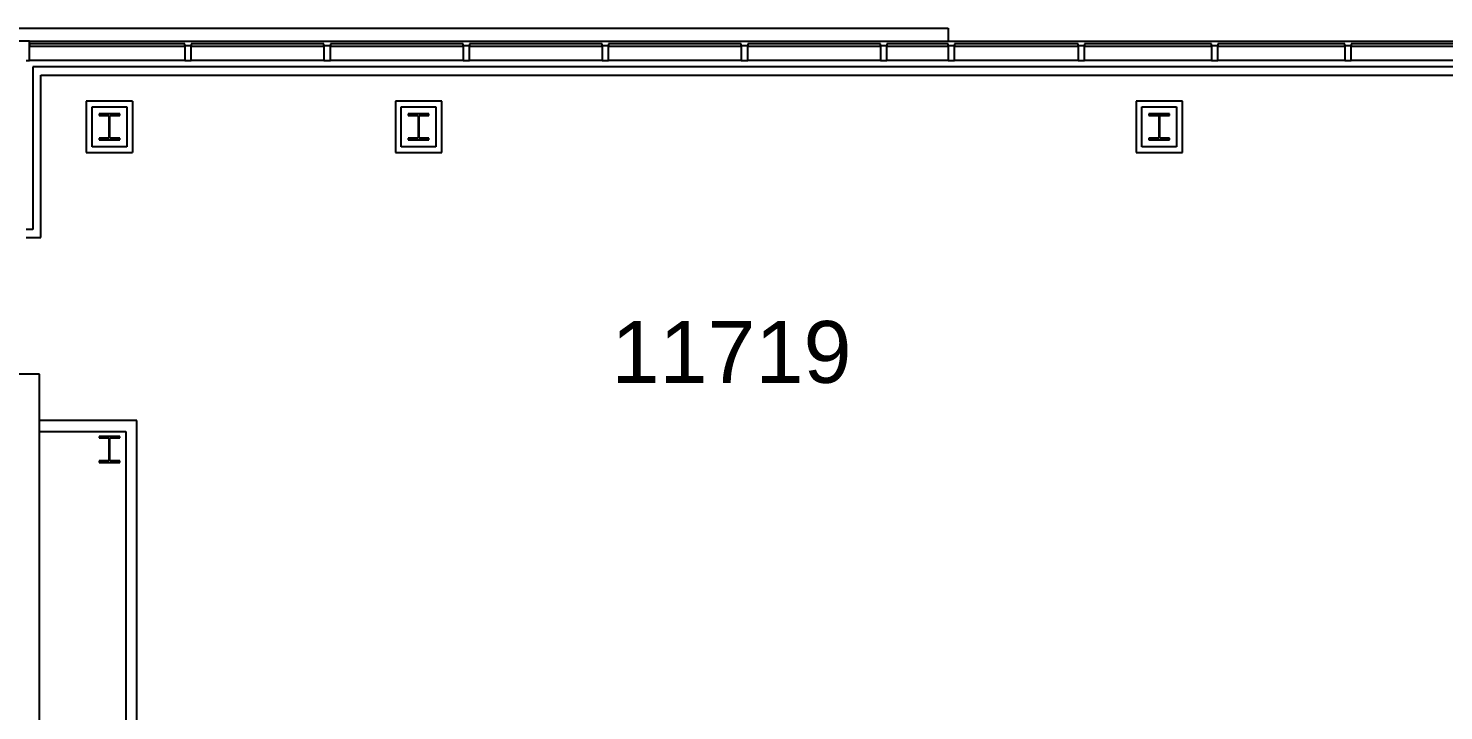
# Model space of a CAD drawing. Header units: inches. Extents: x -60 to 5673, y -29 to 4299.
# Drawn here: x 1679 to 2229, y 3992 to 4257 of the extents above; entities that cross this region are included whole.
import ezdxf

# ---------------------------------------------------------------- set-up
doc = ezdxf.new("R2010")
doc.units = ezdxf.units.IN
doc.header["$LTSCALE"] = 96
doc.header["$MEASUREMENT"] = 0
for name, color, linetype in [('A-ANNO-ROOM', 4, 'Continuous'), ('A-COLS', 5, 'Continuous'), ('A-GLAZ', 2, 'Continuous'), ('A-WALL-FULL', 6, 'Continuous')]:
    doc.layers.add(name, color=color, linetype=linetype)
doc.layers.add('AE-113$0$A-WALL-PATT', color=2, linetype='Continuous', lineweight=9)
doc.styles.add('ARIAL', font='arial.ttf')
pattern_1 = [(0, (0, 0), (30.72, 7.68), [1.267, -21.773, 1.267, -21.773, -122.88]), (0, (0, 0), (30.72, 7.68), [-46.08, 1.267, -44.813, 1.267, -21.773, -53.76]), (0, (0, 0), (30.72, 7.68), [-115.2, 1.267, -14.093, 1.267, -37.133]), (120, (11.52, 3.84), (-22.011075, 22.7643), [1.267, -21.773, 1.267, -21.773, -122.88]), (120, (11.52, 3.84), (-22.011075, 22.7643), [-46.08, 1.267, -44.813, 1.267, -21.773, -53.76]), (120, (11.52, 3.84), (-22.011075, 22.7643), [-115.2, 1.267, -14.093, 1.267, -37.133]), (240, (15.36, 19.2), (-8.708925, -30.4443), [1.267, -21.773, 1.267, -21.773, -122.88]), (240, (15.36, 19.2), (-8.708925, -30.4443), [-46.08, 1.267, -44.813, 1.267, -21.773, -53.76]), (240, (15.36, 19.2), (-8.708925, -30.4443), [-115.2, 1.267, -14.093, 1.267, -37.133])]
pattern_2 = [(45, (0, 0), (-9.503515, 9.503515), []), (45, (0, 14.4), (-9.503515, 9.503515), [])]

msp = doc.modelspace()

# ---------------------------------------------------------------- hatches: boundary and pattern name
at = {"layer": 'A-COLS'}
h = msp.add_hatch(dxfattribs=at)
h.set_pattern_fill('FP_3', color=256, style=0, pattern_type=2)
h.set_pattern_definition(pattern_2)
h.paths.add_polyline_path([(1706.82, 4214.03), (1714.84, 4214.03), (1714.84, 4214.65), (1711, 4214.65), (1711, 4223.51), (1714.84, 4223.51), (1714.84, 4224.13), (1706.82, 4224.13), (1706.82, 4223.51), (1710.65, 4223.51), (1710.65, 4214.65), (1706.82, 4214.65)], flags=0)
h = msp.add_hatch(dxfattribs=at)
h.set_pattern_fill('FP_3', color=256, style=0, pattern_type=2)
h.set_pattern_definition(pattern_2)
h.paths.add_polyline_path([(1826.82, 4214.03), (1834.84, 4214.03), (1834.84, 4214.65), (1831, 4214.65), (1831, 4223.51), (1834.84, 4223.51), (1834.84, 4224.13), (1826.82, 4224.13), (1826.82, 4223.51), (1830.65, 4223.51), (1830.65, 4214.65), (1826.82, 4214.65)], flags=0)
h = msp.add_hatch(dxfattribs=at)
h.set_pattern_fill('FP_3', color=256, style=0, pattern_type=2)
h.set_pattern_definition(pattern_2)
h.paths.add_polyline_path([(2114.32, 4214.03), (2122.34, 4214.03), (2122.32, 4214.65), (2118.5, 4214.65), (2118.5, 4223.51), (2122.34, 4223.51), (2122.34, 4224.13), (2114.32, 4224.13), (2114.32, 4223.51), (2118.15, 4223.51), (2118.15, 4214.65), (2114.32, 4214.65)], flags=0)
h = msp.add_hatch(dxfattribs=at)
h.set_pattern_fill('FP_3', color=256, style=0, pattern_type=2)
h.set_pattern_definition(pattern_2)
h.paths.add_polyline_path([(1714.84, 4088.83), (1714.84, 4089.45), (1711, 4089.45), (1711, 4098.31), (1714.84, 4098.31), (1714.84, 4098.93), (1706.82, 4098.93), (1706.82, 4098.31), (1710.65, 4098.31), (1710.65, 4089.45), (1706.82, 4089.45), (1706.82, 4088.83)], flags=0)
at = {"layer": 'AE-113$0$A-WALL-PATT', "lineweight": 9}
h = msp.add_hatch(dxfattribs=at)
h.set_pattern_fill('FP_1', color=256, style=0, pattern_type=2)
h.set_pattern_definition(pattern_1)
h.paths.add_polyline_path([(1684.2, 4176.7), (1684.2, 4239.2), (1683.58, 4239.2), (1683.58, 4176.7)], flags=0)
h = msp.add_hatch(dxfattribs=at)
h.set_pattern_fill('FP_1', color=256, style=0, pattern_type=2)
h.set_pattern_definition(pattern_1)
h.paths.add_polyline_path([(1719.2, 4228.45), (1719.83, 4228.45), (1719.83, 4229.08), (1701.83, 4229.08), (1701.83, 4228.45), (1706.66, 4228.45)], flags=0)
h = msp.add_hatch(dxfattribs=at)
h.set_pattern_fill('FP_1', color=256, style=0, pattern_type=2)
h.set_pattern_definition(pattern_1)
h.paths.add_polyline_path([(1719.2, 4209.08), (1719.83, 4209.08), (1719.83, 4228.45), (1719.2, 4228.45), (1719.2, 4209.7)], flags=0)
h = msp.add_hatch(dxfattribs=at)
h.set_pattern_fill('FP_1', color=256, style=0, pattern_type=2)
h.set_pattern_definition(pattern_1)
h.paths.add_polyline_path([(1821.83, 4209.7), (1822.45, 4209.7), (1822.45, 4214.54), (1822.07, 4214.32), (1821.83, 4214.28), (1821.83, 4211.33)], flags=0)
h.paths.add_polyline_path([(1822.45, 4223.61), (1822.45, 4228.45), (1821.83, 4228.45), (1821.83, 4223.87), (1822.07, 4223.83)], flags=0)
h = msp.add_hatch(dxfattribs=at)
h.set_pattern_fill('FP_1', color=256, style=0, pattern_type=2)
h.set_pattern_definition(pattern_1)
h.paths.add_polyline_path([(2109.33, 4209.7), (2109.95, 4209.7), (2109.95, 4228.45), (2109.33, 4228.45), (2109.33, 4211.33)], flags=0)
h = msp.add_hatch(dxfattribs=at)
h.set_pattern_fill('FP_1', color=256, style=0, pattern_type=2)
h.set_pattern_definition(pattern_1)
h.paths.add_polyline_path([(2127.33, 4209.08), (2127.33, 4228.45), (2126.7, 4228.45), (2126.7, 4209.08)], flags=0)
h = msp.add_hatch(dxfattribs=at)
h.set_pattern_fill('FP_1', color=256, style=0, pattern_type=2)
h.set_pattern_definition(pattern_1)
h.paths.add_polyline_path([(1716.8, 4209.08), (1719.2, 4209.08), (1719.2, 4209.7), (1701.83, 4209.7), (1701.83, 4209.08), (1706.66, 4209.08)], flags=0)
h = msp.add_hatch(dxfattribs=at)
h.set_pattern_fill('FP_1', color=256, style=0, pattern_type=2)
h.set_pattern_definition(pattern_1)
h.paths.add_polyline_path([(1828.32, 4209.08), (1839.2, 4209.08), (1839.2, 4209.7), (1821.83, 4209.7), (1821.83, 4209.08)], flags=0)
h = msp.add_hatch(dxfattribs=at)
h.set_pattern_fill('FP_1', color=256, style=0, pattern_type=2)
h.set_pattern_definition(pattern_1)
h.paths.add_polyline_path([(2122.32, 4209.08), (2126.7, 4209.08), (2126.7, 4209.7), (2109.33, 4209.7), (2109.33, 4209.08), (2112.18, 4209.08)], flags=0)
h = msp.add_hatch(dxfattribs=at)
h.set_pattern_fill('FP_1', color=256, style=0, pattern_type=2)
h.set_pattern_definition(pattern_1)
h.paths.add_polyline_path([(1678.58, 4176.08), (1684.2, 4176.08), (1684.2, 4176.7), (1678.58, 4176.7)], flags=0)

# ---------------------------------------------------------------- linework, layer by layer
at = {"layer": 'A-COLS'}
for p, q in [((1714.84, 4224.13), (1706.82, 4224.13)), ((1706.82, 4224.13), (1706.82, 4223.51)), ((1706.82, 4223.51), (1710.65, 4223.51)), ((1710.65, 4223.51), (1710.65, 4214.65)), ((1711, 4214.65), (1711, 4223.51)), ((1711, 4223.51), (1714.84, 4223.51)), ((1714.84, 4223.51), (1714.84, 4224.13)), ((1834.84, 4224.13), (1826.82, 4224.13)), ((1826.82, 4224.13), (1826.82, 4223.51)), ((1826.82, 4223.51), (1830.65, 4223.51)), ((1830.65, 4223.51), (1830.65, 4214.65)), ((1831, 4214.65), (1831, 4223.51)), ((1831, 4223.51), (1834.84, 4223.51)), ((1834.84, 4223.51), (1834.84, 4224.13)), ((2122.34, 4224.13), (2114.32, 4224.13)), ((2114.32, 4224.13), (2114.32, 4223.51)), ((2114.32, 4223.51), (2118.15, 4223.51)), ((2118.15, 4223.51), (2118.15, 4214.65)), ((2118.5, 4214.65), (2118.5, 4223.51)), ((2118.5, 4223.51), (2122.34, 4223.51)), ((2122.34, 4223.51), (2122.34, 4224.13)), ((1710.65, 4214.65), (1706.82, 4214.65)), ((1706.82, 4214.65), (1706.82, 4214.03)), ((1706.82, 4214.03), (1714.84, 4214.03)), ((1714.84, 4214.65), (1711, 4214.65)), ((1714.84, 4214.03), (1714.84, 4214.65)), ((1830.65, 4214.65), (1826.82, 4214.65)), ((1826.82, 4214.65), (1826.82, 4214.03)), ((1826.82, 4214.03), (1834.84, 4214.03)), ((1834.84, 4214.65), (1831, 4214.65)), ((1834.84, 4214.03), (1834.84, 4214.65)), ((2118.15, 4214.65), (2114.32, 4214.65)), ((2114.32, 4214.65), (2114.32, 4214.03)), ((2114.32, 4214.03), (2122.34, 4214.03)), ((2122.34, 4214.65), (2118.5, 4214.65)), ((2122.34, 4214.03), (2122.34, 4214.65)), ((1714.84, 4098.93), (1706.82, 4098.93)), ((1706.82, 4098.93), (1706.82, 4098.31)), ((1714.84, 4098.31), (1714.84, 4098.93)), ((1706.82, 4098.31), (1710.65, 4098.31)), ((1710.65, 4098.31), (1710.65, 4089.45)), ((1711, 4089.45), (1711, 4098.31)), ((1711, 4098.31), (1714.84, 4098.31)), ((1710.65, 4089.45), (1706.82, 4089.45)), ((1706.82, 4089.45), (1706.82, 4088.83)), ((1706.82, 4088.83), (1714.84, 4088.83)), ((1714.84, 4089.45), (1711, 4089.45)), ((1714.84, 4088.83), (1714.84, 4089.45))]:
    msp.add_line(p, q, dxfattribs=at)
at = {"layer": 'A-GLAZ'}
for p, q in [((877.12, 4257.33), (2036.33, 4257.33)), ((1679.83, 4252.33), (1671.08, 4252.33)), ((1679.83, 4252.33), (2286.33, 4252.33)), ((1679.83, 4244.83), (1679.83, 4252.33)), ((2036.33, 4257.33), (2036.33, 4252.33)), ((1740.08, 4251.33), (1679.83, 4251.33)), ((1679.83, 4251.33), (1679.83, 4250.33)), ((1679.83, 4250.33), (1740.08, 4250.33)), ((1740.08, 4250.33), (1740.08, 4251.33)), ((1794.08, 4251.33), (1742.58, 4251.33)), ((1742.58, 4251.33), (1742.58, 4250.33)), ((1742.58, 4250.33), (1794.08, 4250.33)), ((1794.08, 4250.33), (1794.08, 4251.33)), ((1848.08, 4251.33), (1796.58, 4251.33)), ((1796.58, 4251.33), (1796.58, 4250.33)), ((1796.58, 4250.33), (1848.08, 4250.33)), ((1848.08, 4250.33), (1848.08, 4251.33)), ((1902.08, 4251.33), (1850.58, 4251.33)), ((1850.58, 4251.33), (1850.58, 4250.33)), ((1850.58, 4250.33), (1902.08, 4250.33)), ((1902.08, 4250.33), (1902.08, 4251.33)), ((1956.08, 4251.33), (1904.58, 4251.33)), ((1904.58, 4251.33), (1904.58, 4250.33)), ((1904.58, 4250.33), (1956.08, 4250.33)), ((1956.08, 4250.33), (1956.08, 4251.33)), ((2010.08, 4251.33), (1958.58, 4251.33)), ((1958.58, 4251.33), (1958.58, 4250.33)), ((1958.58, 4250.33), (2010.08, 4250.33)), ((2010.08, 4250.33), (2010.08, 4251.33)), ((2036.33, 4251.33), (2012.58, 4251.33)), ((2012.58, 4251.33), (2012.58, 4250.33)), ((2012.58, 4250.33), (2036.33, 4250.33)), ((2036.33, 4250.33), (2036.33, 4251.33)), ((2038.83, 4250.58), (2036.33, 4250.58)), ((2036.33, 4250.58), (2036.33, 4244.83)), ((2086.83, 4251.33), (2038.83, 4251.33)), ((2038.83, 4251.33), (2038.83, 4250.33)), ((2038.83, 4244.83), (2038.83, 4250.58)), ((2038.83, 4250.33), (2086.83, 4250.33)), ((2086.83, 4250.33), (2086.83, 4251.33)), ((2138.58, 4251.33), (2089.33, 4251.33)), ((2089.33, 4251.33), (2089.33, 4250.33)), ((2089.33, 4250.33), (2138.58, 4250.33)), ((2138.58, 4250.33), (2138.58, 4251.33)), ((2190.33, 4251.33), (2141.08, 4251.33)), ((2141.08, 4251.33), (2141.08, 4250.33)), ((2141.08, 4250.33), (2190.33, 4250.33)), ((2190.33, 4250.33), (2190.33, 4251.33)), ((2242.08, 4251.33), (2192.83, 4251.33)), ((2192.83, 4251.33), (2192.83, 4250.33)), ((2192.83, 4250.33), (2242.08, 4250.33)), ((1678.58, 4244.83), (1679.83, 4244.83)), ((1740.08, 4244.83), (1679.83, 4244.83)), ((1794.08, 4244.83), (1742.58, 4244.83)), ((1848.08, 4244.83), (1796.58, 4244.83)), ((1902.08, 4244.83), (1850.58, 4244.83)), ((1956.08, 4244.83), (1904.58, 4244.83)), ((2010.08, 4244.83), (1958.58, 4244.83)), ((2036.33, 4244.83), (2012.58, 4244.83)), ((2036.33, 4244.83), (2038.83, 4244.83)), ((2086.83, 4244.83), (2038.83, 4244.83)), ((2138.58, 4244.83), (2089.33, 4244.83)), ((2190.33, 4244.83), (2141.08, 4244.83)), ((2242.08, 4244.83), (2192.83, 4244.83))]:
    msp.add_line(p, q, dxfattribs=at)
at = {"layer": 'A-GLAZ', "extrusion": (0, 0, -1)}
for p, q in [((1742.58, 4250.58), (1740.08, 4250.58)), ((1740.08, 4250.58), (1740.08, 4244.83)), ((1742.58, 4244.83), (1742.58, 4250.58)), ((1796.58, 4250.58), (1794.08, 4250.58)), ((1794.08, 4250.58), (1794.08, 4244.83)), ((1796.58, 4244.83), (1796.58, 4250.58)), ((1850.58, 4250.58), (1848.08, 4250.58)), ((1848.08, 4250.58), (1848.08, 4244.83)), ((1850.58, 4244.83), (1850.58, 4250.58)), ((1904.58, 4250.58), (1902.08, 4250.58)), ((1902.08, 4250.58), (1902.08, 4244.83)), ((1904.58, 4244.83), (1904.58, 4250.58)), ((1958.58, 4250.58), (1956.08, 4250.58)), ((1956.08, 4250.58), (1956.08, 4244.83)), ((1958.58, 4244.83), (1958.58, 4250.58)), ((2012.58, 4250.58), (2010.08, 4250.58)), ((2010.08, 4250.58), (2010.08, 4244.83)), ((2012.58, 4244.83), (2012.58, 4250.58)), ((2089.33, 4250.58), (2086.83, 4250.58)), ((2086.83, 4250.58), (2086.83, 4244.83)), ((2089.33, 4244.83), (2089.33, 4250.58)), ((2141.08, 4250.58), (2138.58, 4250.58)), ((2138.58, 4250.58), (2138.58, 4244.83)), ((2141.08, 4244.83), (2141.08, 4250.58)), ((2192.83, 4250.58), (2190.33, 4250.58)), ((2190.33, 4250.58), (2190.33, 4244.83)), ((2192.83, 4244.83), (2192.83, 4250.58)), ((1740.08, 4244.83), (1742.58, 4244.83)), ((1794.08, 4244.83), (1796.58, 4244.83)), ((1848.08, 4244.83), (1850.58, 4244.83)), ((1902.08, 4244.83), (1904.58, 4244.83)), ((1956.08, 4244.83), (1958.58, 4244.83)), ((2010.08, 4244.83), (2012.58, 4244.83)), ((2086.83, 4244.83), (2089.33, 4244.83)), ((2138.58, 4244.83), (2141.08, 4244.83)), ((2190.33, 4244.83), (2192.83, 4244.83))]:
    msp.add_line(p, q, dxfattribs=at)
at = {"layer": 'A-WALL-FULL'}
for p, q in [((2285.33, 4242.33), (1681.08, 4242.33)), ((1681.08, 4242.33), (1681.08, 4179.2)), ((1684.2, 4239.2), (2282.2, 4239.2)), ((1684.2, 4176.08), (1684.2, 4239.2)), ((1719.83, 4229.08), (1701.83, 4229.08)), ((1701.83, 4229.08), (1701.83, 4209.08)), ((1704.08, 4226.83), (1717.58, 4226.83)), ((1704.08, 4211.33), (1704.08, 4226.83)), ((1717.58, 4226.83), (1717.58, 4211.33)), ((1719.83, 4229.08), (1719.83, 4209.08)), ((1839.83, 4229.08), (1821.83, 4229.08)), ((1821.83, 4229.08), (1821.83, 4209.08)), ((1824.08, 4226.83), (1837.58, 4226.83)), ((1824.08, 4211.33), (1824.08, 4226.83)), ((1837.58, 4226.83), (1837.58, 4211.33)), ((1839.83, 4209.08), (1839.83, 4229.08)), ((2127.33, 4229.08), (2109.33, 4229.08)), ((2109.33, 4229.08), (2109.33, 4209.08)), ((2111.58, 4226.83), (2125.08, 4226.83)), ((2111.58, 4211.33), (2111.58, 4226.83)), ((2125.08, 4226.83), (2125.08, 4211.33)), ((2127.33, 4209.08), (2127.33, 4229.08)), ((1701.83, 4209.08), (1719.83, 4209.08)), ((1717.58, 4211.33), (1704.08, 4211.33)), ((1821.83, 4209.08), (1839.83, 4209.08)), ((1837.58, 4211.33), (1824.08, 4211.33)), ((2109.33, 4209.08), (2127.33, 4209.08)), ((2125.08, 4211.33), (2111.58, 4211.33)), ((1681.08, 4179.2), (1678.58, 4179.2)), ((1678.58, 4176.08), (1684.2, 4176.08)), ((1683.7, 4123.08), (1671.08, 4123.08)), ((1683.7, 3869.7), (1683.7, 4123.08)), ((1721.45, 4105.08), (1683.7, 4105.08)), ((1721.45, 3969.2), (1721.45, 4105.08)), ((1683.7, 4100.83), (1717.2, 4100.83)), ((1717.2, 4100.83), (1717.2, 3867.08))]:
    msp.add_line(p, q, dxfattribs=at)

# ---------------------------------------------------------------- texts
at = {"layer": 'A-ANNO-ROOM', "style": 'ARIAL'}
msp.add_text('11719', height=24, dxfattribs=at).set_placement((1905.67, 4119.7))

doc.saveas('drawing.dxf')
